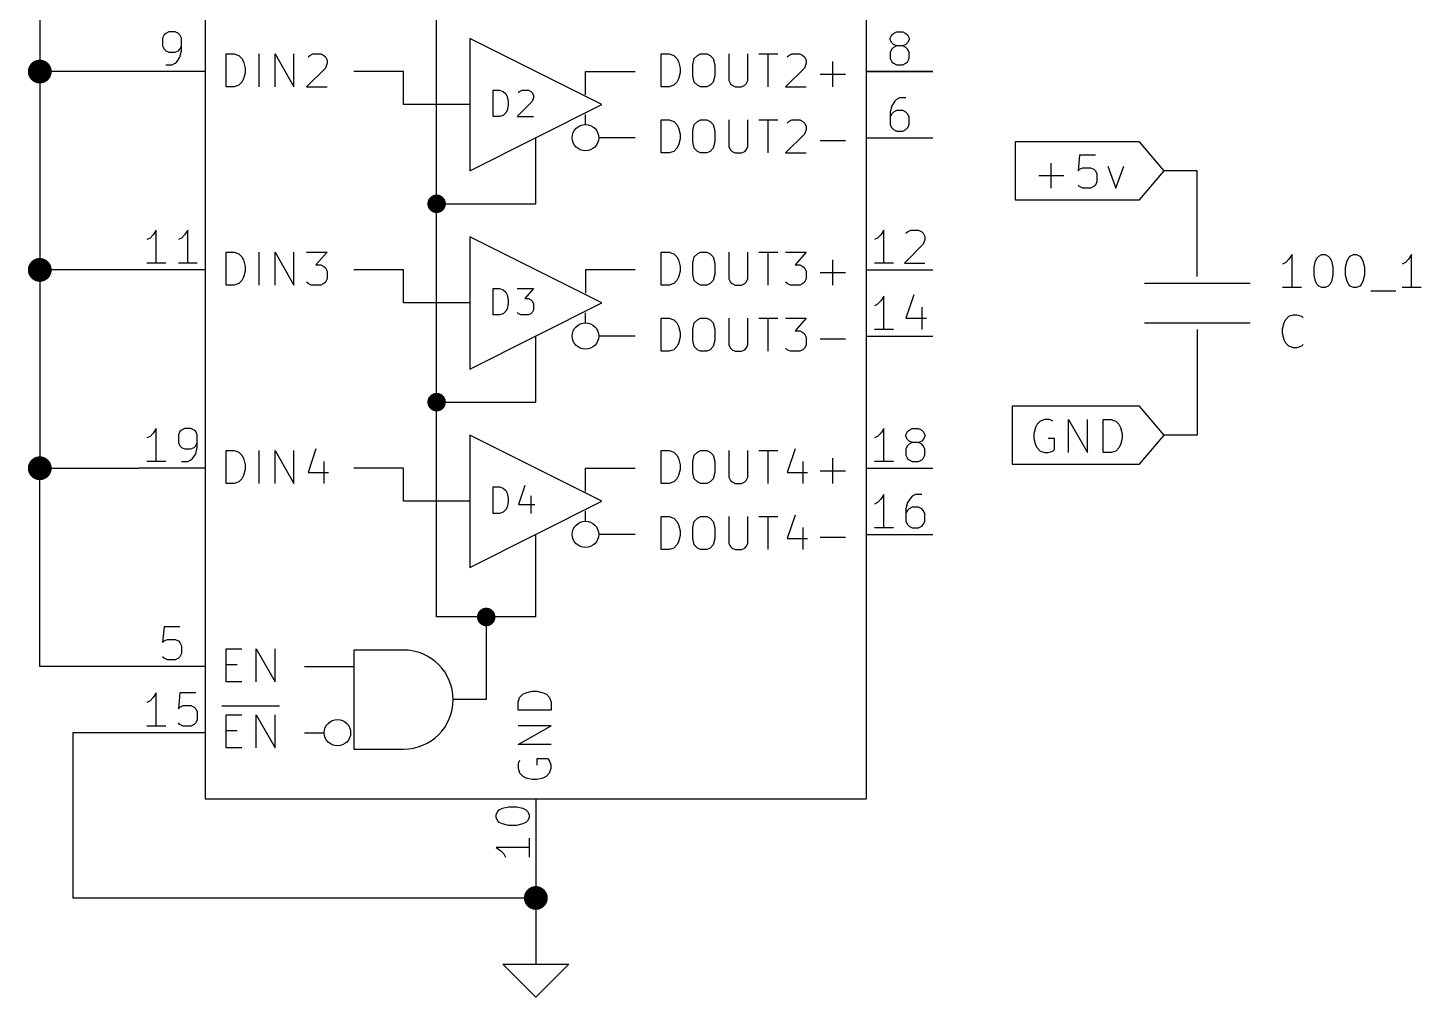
# Model space of a CAD drawing. Extents: x 0.4 to 16.1, y -11.3 to -0.4.
# Drawn here: x 1.682 to 3.788, y -6.3 to -4.834 of the extents above; entities that cross this region are included whole.
import ezdxf

# ---------------------------------------------------------------- set-up
doc = ezdxf.new("R2010")
doc.units = 0
doc.header["$MEASUREMENT"] = 0
for name, color, linetype in [('CYAN2', 4, 'CONTINUOUS'), ('GREEN3', 91, 'CONTINUOUS'), ('LYELLOW', 51, 'CONTINUOUS'), ('RED2', 1, 'CONTINUOUS'), ('RED3', 11, 'CONTINUOUS')]:
    doc.layers.add(name, color=color, linetype=linetype)

msp = doc.modelspace()

# ---------------------------------------------------------------- linework, layer by layer
at = {"layer": 'CYAN2', "linetype": 'CONTINUOUS'}
for p, q in [((1.9819, -4.9231), (1.9819, -4.8731)), ((1.9819, -4.8731), (1.9938, -4.8731)), ((1.9938, -4.8731), (2.0009, -4.8755)), ((2.0009, -4.8755), (2.0057, -4.8803)), ((2.0057, -4.8803), (2.0081, -4.885)), ((2.0081, -4.885), (2.0105, -4.8946)), ((2.0319, -4.9231), (2.0319, -4.8731)), ((2.0557, -4.9231), (2.0557, -4.8731)), ((2.0557, -4.8731), (2.0843, -4.9231)), ((2.0843, -4.9231), (2.0843, -4.8731)), ((2.1057, -4.8779), (2.1081, -4.8755)), ((2.1081, -4.8755), (2.1129, -4.8731)), ((2.1129, -4.8731), (2.1248, -4.8731)), ((2.1248, -4.8731), (2.1295, -4.8755)), ((2.1295, -4.8755), (2.1319, -4.8779)), ((2.1319, -4.8779), (2.1343, -4.8827)), ((2.1343, -4.8827), (2.1343, -4.8874)), ((2.6395, -4.9231), (2.6395, -4.8731)), ((2.6395, -4.8731), (2.6514, -4.8731)), ((2.6514, -4.8731), (2.6586, -4.8755)), ((2.6586, -4.8755), (2.6633, -4.8803)), ((2.6633, -4.8803), (2.6657, -4.885)), ((2.6657, -4.885), (2.6681, -4.8946)), ((2.6871, -4.8898), (2.6895, -4.8803)), ((2.6895, -4.8803), (2.6943, -4.8755)), ((2.6943, -4.8755), (2.699, -4.8731)), ((2.699, -4.8731), (2.7086, -4.8731)), ((2.7086, -4.8731), (2.7133, -4.8755)), ((2.7133, -4.8755), (2.7181, -4.8803)), ((2.7181, -4.8803), (2.7205, -4.8898)), ((2.7419, -4.8731), (2.7419, -4.9136)), ((2.7705, -4.9136), (2.7705, -4.8731)), ((2.7871, -4.8731), (2.8157, -4.8731)), ((2.8014, -4.9231), (2.8014, -4.8731)), ((2.83, -4.8779), (2.8324, -4.8755)), ((2.8324, -4.8755), (2.8371, -4.8731)), ((2.8371, -4.8731), (2.849, -4.8731)), ((2.849, -4.8731), (2.8538, -4.8755)), ((2.8538, -4.8755), (2.8562, -4.8779)), ((2.8562, -4.8779), (2.8586, -4.8827)), ((2.8586, -4.8827), (2.8586, -4.8874)), ((2.899, -4.9231), (2.899, -4.885)), ((2.0105, -4.9017), (2.0081, -4.9112)), ((2.0105, -4.8946), (2.0105, -4.9017)), ((2.1319, -4.8946), (2.1033, -4.9231)), ((2.1343, -4.8874), (2.1319, -4.8946)), ((2.6681, -4.9017), (2.6657, -4.9112)), ((2.6681, -4.8946), (2.6681, -4.9017)), ((2.6871, -4.9065), (2.6871, -4.8898)), ((2.6895, -4.916), (2.6871, -4.9065)), ((2.7205, -4.9065), (2.7181, -4.916)), ((2.7205, -4.8898), (2.7205, -4.9065)), ((2.8562, -4.8946), (2.8276, -4.9231)), ((2.8586, -4.8874), (2.8562, -4.8946)), ((2.88, -4.9041), (2.9181, -4.9041)), ((1.9938, -4.9231), (1.9819, -4.9231)), ((2.0009, -4.9208), (1.9938, -4.9231)), ((2.0057, -4.916), (2.0009, -4.9208)), ((2.0081, -4.9112), (2.0057, -4.916)), ((2.1033, -4.9231), (2.1343, -4.9231)), ((2.6514, -4.9231), (2.6395, -4.9231)), ((2.6586, -4.9208), (2.6514, -4.9231)), ((2.6633, -4.916), (2.6586, -4.9208)), ((2.6657, -4.9112), (2.6633, -4.916)), ((2.6943, -4.9208), (2.6895, -4.916)), ((2.699, -4.9231), (2.6943, -4.9208)), ((2.7086, -4.9231), (2.699, -4.9231)), ((2.7133, -4.9208), (2.7086, -4.9231)), ((2.7181, -4.916), (2.7133, -4.9208)), ((2.7419, -4.9136), (2.7443, -4.9184)), ((2.7443, -4.9184), (2.7467, -4.9208)), ((2.7467, -4.9208), (2.7514, -4.9231)), ((2.7514, -4.9231), (2.7609, -4.9231)), ((2.7609, -4.9231), (2.7657, -4.9208)), ((2.7657, -4.9208), (2.7681, -4.9184)), ((2.7681, -4.9184), (2.7705, -4.9136)), ((2.8276, -4.9231), (2.8586, -4.9231)), ((2.6395, -5.0231), (2.6395, -4.9731)), ((2.6395, -4.9731), (2.6514, -4.9731)), ((2.6514, -4.9731), (2.6586, -4.9755)), ((2.6586, -4.9755), (2.6633, -4.9803)), ((2.6633, -4.9803), (2.6657, -4.985)), ((2.6657, -4.985), (2.6681, -4.9946)), ((2.6871, -4.9898), (2.6895, -4.9803)), ((2.6871, -5.0065), (2.6871, -4.9898)), ((2.6895, -4.9803), (2.6943, -4.9755)), ((2.6943, -4.9755), (2.699, -4.9731)), ((2.699, -4.9731), (2.7086, -4.9731)), ((2.7086, -4.9731), (2.7133, -4.9755)), ((2.7133, -4.9755), (2.7181, -4.9803)), ((2.7181, -4.9803), (2.7205, -4.9898)), ((2.7205, -4.9898), (2.7205, -5.0065)), ((2.7419, -4.9731), (2.7419, -5.0136)), ((2.7705, -5.0136), (2.7705, -4.9731)), ((2.7871, -4.9731), (2.8157, -4.9731)), ((2.8014, -5.0231), (2.8014, -4.9731)), ((2.83, -4.9779), (2.8324, -4.9755)), ((2.8324, -4.9755), (2.8371, -4.9731)), ((2.8371, -4.9731), (2.849, -4.9731)), ((2.849, -4.9731), (2.8538, -4.9755)), ((2.8538, -4.9755), (2.8562, -4.9779)), ((2.8562, -4.9779), (2.8586, -4.9827)), ((2.8586, -4.9874), (2.8562, -4.9946)), ((2.8586, -4.9827), (2.8586, -4.9874)), ((2.6657, -5.0112), (2.6633, -5.016)), ((2.6681, -5.0017), (2.6657, -5.0112)), ((2.6681, -4.9946), (2.6681, -5.0017)), ((2.6895, -5.016), (2.6871, -5.0065)), ((2.7205, -5.0065), (2.7181, -5.016)), ((2.8562, -4.9946), (2.8276, -5.0231)), ((2.88, -5.0041), (2.9181, -5.0041)), ((2.6514, -5.0231), (2.6395, -5.0231)), ((2.6586, -5.0208), (2.6514, -5.0231)), ((2.6633, -5.016), (2.6586, -5.0208)), ((2.6943, -5.0208), (2.6895, -5.016)), ((2.699, -5.0231), (2.6943, -5.0208)), ((2.7086, -5.0231), (2.699, -5.0231)), ((2.7133, -5.0208), (2.7086, -5.0231)), ((2.7181, -5.016), (2.7133, -5.0208)), ((2.7419, -5.0136), (2.7443, -5.0184)), ((2.7443, -5.0184), (2.7467, -5.0208)), ((2.7467, -5.0208), (2.7514, -5.0231)), ((2.7514, -5.0231), (2.7609, -5.0231)), ((2.7609, -5.0231), (2.7657, -5.0208)), ((2.7657, -5.0208), (2.7681, -5.0184)), ((2.7681, -5.0184), (2.7705, -5.0136)), ((2.8276, -5.0231), (2.8586, -5.0231)), ((1.9819, -5.2231), (1.9819, -5.1731)), ((1.9819, -5.1731), (1.9938, -5.1731)), ((1.9938, -5.1731), (2.0009, -5.1755)), ((2.0009, -5.1755), (2.0057, -5.1803)), ((2.0057, -5.1803), (2.0081, -5.185)), ((2.0319, -5.2231), (2.0319, -5.1731)), ((2.0557, -5.2231), (2.0557, -5.1731)), ((2.0557, -5.1731), (2.0843, -5.2231)), ((2.0843, -5.2231), (2.0843, -5.1731)), ((2.1033, -5.1731), (2.1343, -5.1731)), ((2.1343, -5.1731), (2.1176, -5.1922)), ((2.6395, -5.2231), (2.6395, -5.1731)), ((2.6395, -5.1731), (2.6514, -5.1731)), ((2.6514, -5.1731), (2.6586, -5.1755)), ((2.6586, -5.1755), (2.6633, -5.1803)), ((2.6633, -5.1803), (2.6657, -5.185)), ((2.6871, -5.1898), (2.6895, -5.1803)), ((2.6895, -5.1803), (2.6943, -5.1755)), ((2.6943, -5.1755), (2.699, -5.1731)), ((2.699, -5.1731), (2.7086, -5.1731)), ((2.7086, -5.1731), (2.7133, -5.1755)), ((2.7133, -5.1755), (2.7181, -5.1803)), ((2.7181, -5.1803), (2.7205, -5.1898)), ((2.7419, -5.1731), (2.7419, -5.2136)), ((2.7705, -5.2136), (2.7705, -5.1731)), ((2.7871, -5.1731), (2.8157, -5.1731)), ((2.8014, -5.2231), (2.8014, -5.1731)), ((2.8276, -5.1731), (2.8586, -5.1731)), ((2.8586, -5.1731), (2.8419, -5.1922)), ((3.5932, -5.1768), (3.5884, -5.1839)), ((3.5932, -5.2268), (3.5932, -5.1768)), ((3.6289, -5.1863), (3.6313, -5.1816)), ((3.6313, -5.1816), (3.6337, -5.1792)), ((3.6337, -5.1792), (3.6384, -5.1768)), ((3.6384, -5.1768), (3.6432, -5.1768)), ((3.6432, -5.1768), (3.6479, -5.1792)), ((3.6479, -5.1792), (3.6503, -5.1816)), ((3.6503, -5.1816), (3.6527, -5.1863)), ((3.6765, -5.1863), (3.6789, -5.1816)), ((3.6789, -5.1816), (3.6813, -5.1792)), ((3.6813, -5.1792), (3.686, -5.1768)), ((3.686, -5.1768), (3.6908, -5.1768)), ((3.6908, -5.1768), (3.6956, -5.1792)), ((3.6956, -5.1792), (3.6979, -5.1816)), ((3.6979, -5.1816), (3.7003, -5.1863)), ((3.7741, -5.1768), (3.7694, -5.1839)), ((3.7741, -5.2268), (3.7741, -5.1768)), ((2.0081, -5.185), (2.0105, -5.1946)), ((2.0105, -5.2017), (2.0081, -5.2112)), ((2.0105, -5.1946), (2.0105, -5.2017)), ((2.1176, -5.1922), (2.1248, -5.1922)), ((2.1248, -5.1922), (2.1295, -5.1946)), ((2.1295, -5.1946), (2.1319, -5.1969)), ((2.1319, -5.1969), (2.1343, -5.2017)), ((2.1343, -5.2017), (2.1343, -5.2136)), ((2.6657, -5.185), (2.6681, -5.1946)), ((2.6681, -5.2017), (2.6657, -5.2112)), ((2.6681, -5.1946), (2.6681, -5.2017)), ((2.6871, -5.2065), (2.6871, -5.1898)), ((2.7205, -5.1898), (2.7205, -5.2065)), ((2.8419, -5.1922), (2.849, -5.1922)), ((2.849, -5.1922), (2.8538, -5.1946)), ((2.8538, -5.1946), (2.8562, -5.1969)), ((2.8562, -5.1969), (2.8586, -5.2017)), ((2.8586, -5.2017), (2.8586, -5.2136)), ((2.899, -5.2231), (2.899, -5.185)), ((3.5837, -5.1887), (3.5789, -5.1911)), ((3.5884, -5.1839), (3.5837, -5.1887)), ((3.6265, -5.1959), (3.6289, -5.1863)), ((3.6265, -5.2078), (3.6265, -5.1959)), ((3.6527, -5.1863), (3.6551, -5.1959)), ((3.6551, -5.1959), (3.6551, -5.2078)), ((3.6741, -5.1959), (3.6765, -5.1863)), ((3.6741, -5.2078), (3.6741, -5.1959)), ((3.7003, -5.1863), (3.7027, -5.1959)), ((3.7027, -5.1959), (3.7027, -5.2078)), ((3.7646, -5.1887), (3.7599, -5.1911)), ((3.7694, -5.1839), (3.7646, -5.1887)), ((1.9938, -5.2231), (1.9819, -5.2231)), ((2.0009, -5.2208), (1.9938, -5.2231)), ((2.0057, -5.216), (2.0009, -5.2208)), ((2.0081, -5.2112), (2.0057, -5.216)), ((2.1057, -5.2208), (2.1033, -5.2184)), ((2.1105, -5.2231), (2.1057, -5.2208)), ((2.1248, -5.2231), (2.1105, -5.2231)), ((2.1295, -5.2208), (2.1248, -5.2231)), ((2.1319, -5.2184), (2.1295, -5.2208)), ((2.1343, -5.2136), (2.1319, -5.2184)), ((2.6514, -5.2231), (2.6395, -5.2231)), ((2.6586, -5.2208), (2.6514, -5.2231)), ((2.6633, -5.216), (2.6586, -5.2208)), ((2.6657, -5.2112), (2.6633, -5.216)), ((2.6895, -5.216), (2.6871, -5.2065)), ((2.6943, -5.2208), (2.6895, -5.216)), ((2.699, -5.2231), (2.6943, -5.2208)), ((2.7086, -5.2231), (2.699, -5.2231)), ((2.7133, -5.2208), (2.7086, -5.2231)), ((2.7181, -5.216), (2.7133, -5.2208)), ((2.7205, -5.2065), (2.7181, -5.216)), ((2.7419, -5.2136), (2.7443, -5.2184)), ((2.7443, -5.2184), (2.7467, -5.2208)), ((2.7467, -5.2208), (2.7514, -5.2231)), ((2.7514, -5.2231), (2.7609, -5.2231)), ((2.7609, -5.2231), (2.7657, -5.2208)), ((2.7657, -5.2208), (2.7681, -5.2184)), ((2.7681, -5.2184), (2.7705, -5.2136)), ((2.83, -5.2208), (2.8276, -5.2184)), ((2.8348, -5.2231), (2.83, -5.2208)), ((2.849, -5.2231), (2.8348, -5.2231)), ((2.8538, -5.2208), (2.849, -5.2231)), ((2.8562, -5.2184), (2.8538, -5.2208)), ((2.8586, -5.2136), (2.8562, -5.2184)), ((2.88, -5.2041), (2.9181, -5.2041)), ((3.6289, -5.2173), (3.6265, -5.2078)), ((3.6313, -5.222), (3.6289, -5.2173)), ((3.6337, -5.2244), (3.6313, -5.222)), ((3.6503, -5.222), (3.6479, -5.2244)), ((3.6527, -5.2173), (3.6503, -5.222)), ((3.6551, -5.2078), (3.6527, -5.2173)), ((3.6765, -5.2173), (3.6741, -5.2078)), ((3.6789, -5.222), (3.6765, -5.2173)), ((3.6813, -5.2244), (3.6789, -5.222)), ((3.6979, -5.222), (3.6956, -5.2244)), ((3.7003, -5.2173), (3.6979, -5.222)), ((3.7027, -5.2078), (3.7003, -5.2173)), ((3.6075, -5.2268), (3.5789, -5.2268)), ((3.6384, -5.2268), (3.6337, -5.2244)), ((3.6432, -5.2268), (3.6384, -5.2268)), ((3.6479, -5.2244), (3.6432, -5.2268)), ((3.686, -5.2268), (3.6813, -5.2244)), ((3.6908, -5.2268), (3.686, -5.2268)), ((3.6956, -5.2244), (3.6908, -5.2268)), ((3.7122, -5.2316), (3.7503, -5.2316)), ((3.7884, -5.2268), (3.7599, -5.2268)), ((2.6395, -5.3231), (2.6395, -5.2731)), ((2.6395, -5.2731), (2.6514, -5.2731)), ((2.6514, -5.2731), (2.6586, -5.2755)), ((2.6586, -5.2755), (2.6633, -5.2803)), ((2.6633, -5.2803), (2.6657, -5.285)), ((2.6657, -5.285), (2.6681, -5.2946)), ((2.6871, -5.2898), (2.6895, -5.2803)), ((2.6895, -5.2803), (2.6943, -5.2755)), ((2.6943, -5.2755), (2.699, -5.2731)), ((2.699, -5.2731), (2.7086, -5.2731)), ((2.7086, -5.2731), (2.7133, -5.2755)), ((2.7133, -5.2755), (2.7181, -5.2803)), ((2.7181, -5.2803), (2.7205, -5.2898)), ((2.7419, -5.2731), (2.7419, -5.3136)), ((2.7705, -5.3136), (2.7705, -5.2731)), ((2.7871, -5.2731), (2.8157, -5.2731)), ((2.8014, -5.3231), (2.8014, -5.2731)), ((2.8276, -5.2731), (2.8586, -5.2731)), ((2.8586, -5.2731), (2.8419, -5.2922)), ((3.5789, -5.2892), (3.5813, -5.2797)), ((3.5813, -5.2797), (3.5837, -5.2749)), ((3.5837, -5.2749), (3.5884, -5.2702)), ((3.5884, -5.2702), (3.5956, -5.2678)), ((3.5956, -5.2678), (3.6003, -5.2678)), ((3.6003, -5.2678), (3.6075, -5.2702)), ((3.6075, -5.2702), (3.6099, -5.2726)), ((2.6681, -5.3017), (2.6657, -5.3112)), ((2.6681, -5.2946), (2.6681, -5.3017)), ((2.6871, -5.3065), (2.6871, -5.2898)), ((2.6895, -5.316), (2.6871, -5.3065)), ((2.7205, -5.3065), (2.7181, -5.316)), ((2.7205, -5.2898), (2.7205, -5.3065)), ((2.8419, -5.2922), (2.849, -5.2922)), ((2.849, -5.2922), (2.8538, -5.2946)), ((2.8538, -5.2946), (2.8562, -5.2969)), ((2.8562, -5.2969), (2.8586, -5.3017)), ((2.8586, -5.3017), (2.8586, -5.3136)), ((2.88, -5.3041), (2.9181, -5.3041)), ((3.5789, -5.2964), (3.5789, -5.2892)), ((3.5813, -5.3059), (3.5789, -5.2964)), ((3.5837, -5.3107), (3.5813, -5.3059)), ((2.6514, -5.3231), (2.6395, -5.3231)), ((2.6586, -5.3208), (2.6514, -5.3231)), ((2.6633, -5.316), (2.6586, -5.3208)), ((2.6657, -5.3112), (2.6633, -5.316)), ((2.6943, -5.3208), (2.6895, -5.316)), ((2.699, -5.3231), (2.6943, -5.3208)), ((2.7086, -5.3231), (2.699, -5.3231)), ((2.7133, -5.3208), (2.7086, -5.3231)), ((2.7181, -5.316), (2.7133, -5.3208)), ((2.7419, -5.3136), (2.7443, -5.3184)), ((2.7443, -5.3184), (2.7467, -5.3208)), ((2.7467, -5.3208), (2.7514, -5.3231)), ((2.7514, -5.3231), (2.7609, -5.3231)), ((2.7609, -5.3231), (2.7657, -5.3208)), ((2.7657, -5.3208), (2.7681, -5.3184)), ((2.7681, -5.3184), (2.7705, -5.3136)), ((2.83, -5.3208), (2.8276, -5.3184)), ((2.8348, -5.3231), (2.83, -5.3208)), ((2.849, -5.3231), (2.8348, -5.3231)), ((2.8538, -5.3208), (2.849, -5.3231)), ((2.8562, -5.3184), (2.8538, -5.3208)), ((2.8586, -5.3136), (2.8562, -5.3184)), ((3.5884, -5.3154), (3.5837, -5.3107)), ((3.5956, -5.3178), (3.5884, -5.3154)), ((3.6003, -5.3178), (3.5956, -5.3178)), ((3.6075, -5.3154), (3.6003, -5.3178)), ((3.6099, -5.313), (3.6075, -5.3154)), ((1.9819, -5.5231), (1.9819, -5.4731)), ((1.9819, -5.4731), (1.9938, -5.4731)), ((1.9938, -5.4731), (2.0009, -5.4755)), ((2.0009, -5.4755), (2.0057, -5.4803)), ((2.0319, -5.5231), (2.0319, -5.4731)), ((2.0557, -5.5231), (2.0557, -5.4731)), ((2.0557, -5.4731), (2.0843, -5.5231)), ((2.0843, -5.5231), (2.0843, -5.4731)), ((2.1176, -5.4708), (2.1057, -5.5065)), ((2.6395, -5.5231), (2.6395, -5.4731)), ((2.6395, -5.4731), (2.6514, -5.4731)), ((2.6514, -5.4731), (2.6586, -5.4755)), ((2.6586, -5.4755), (2.6633, -5.4803)), ((2.6895, -5.4803), (2.6943, -5.4755)), ((2.6943, -5.4755), (2.699, -5.4731)), ((2.699, -5.4731), (2.7086, -5.4731)), ((2.7086, -5.4731), (2.7133, -5.4755)), ((2.7133, -5.4755), (2.7181, -5.4803)), ((2.7419, -5.4731), (2.7419, -5.5136)), ((2.7705, -5.5136), (2.7705, -5.4731)), ((2.7871, -5.4731), (2.8157, -5.4731)), ((2.8014, -5.5231), (2.8014, -5.4731)), ((2.8419, -5.4708), (2.83, -5.5065)), ((2.0057, -5.4803), (2.0081, -5.485)), ((2.0081, -5.485), (2.0105, -5.4946)), ((2.0105, -5.4946), (2.0105, -5.5017)), ((2.1295, -5.4898), (2.1295, -5.5231)), ((2.6633, -5.4803), (2.6657, -5.485)), ((2.6657, -5.485), (2.6681, -5.4946)), ((2.6681, -5.4946), (2.6681, -5.5017)), ((2.6871, -5.4898), (2.6895, -5.4803)), ((2.6871, -5.5065), (2.6871, -5.4898)), ((2.7181, -5.4803), (2.7205, -5.4898)), ((2.7205, -5.4898), (2.7205, -5.5065)), ((2.8538, -5.4898), (2.8538, -5.5231)), ((2.899, -5.5231), (2.899, -5.485)), ((2.0057, -5.516), (2.0009, -5.5208)), ((2.0081, -5.5112), (2.0057, -5.516)), ((2.0105, -5.5017), (2.0081, -5.5112)), ((2.1057, -5.5065), (2.1367, -5.5065)), ((2.6633, -5.516), (2.6586, -5.5208)), ((2.6657, -5.5112), (2.6633, -5.516)), ((2.6681, -5.5017), (2.6657, -5.5112)), ((2.6895, -5.516), (2.6871, -5.5065)), ((2.6943, -5.5208), (2.6895, -5.516)), ((2.7181, -5.516), (2.7133, -5.5208)), ((2.7205, -5.5065), (2.7181, -5.516)), ((2.7419, -5.5136), (2.7443, -5.5184)), ((2.7443, -5.5184), (2.7467, -5.5208)), ((2.7657, -5.5208), (2.7681, -5.5184)), ((2.7681, -5.5184), (2.7705, -5.5136)), ((2.83, -5.5065), (2.8609, -5.5065)), ((2.88, -5.5041), (2.9181, -5.5041)), ((1.9938, -5.5231), (1.9819, -5.5231)), ((2.0009, -5.5208), (1.9938, -5.5231)), ((2.6514, -5.5231), (2.6395, -5.5231)), ((2.6586, -5.5208), (2.6514, -5.5231)), ((2.699, -5.5231), (2.6943, -5.5208)), ((2.7086, -5.5231), (2.699, -5.5231)), ((2.7133, -5.5208), (2.7086, -5.5231)), ((2.7467, -5.5208), (2.7514, -5.5231)), ((2.7514, -5.5231), (2.7609, -5.5231)), ((2.7609, -5.5231), (2.7657, -5.5208)), ((2.6395, -5.6231), (2.6395, -5.5731)), ((2.6395, -5.5731), (2.6514, -5.5731)), ((2.6514, -5.5731), (2.6586, -5.5755)), ((2.6586, -5.5755), (2.6633, -5.5803)), ((2.6633, -5.5803), (2.6657, -5.585)), ((2.6871, -5.5898), (2.6895, -5.5803)), ((2.6895, -5.5803), (2.6943, -5.5755)), ((2.6943, -5.5755), (2.699, -5.5731)), ((2.699, -5.5731), (2.7086, -5.5731)), ((2.7086, -5.5731), (2.7133, -5.5755)), ((2.7133, -5.5755), (2.7181, -5.5803)), ((2.7181, -5.5803), (2.7205, -5.5898)), ((2.7419, -5.5731), (2.7419, -5.6136)), ((2.7705, -5.6136), (2.7705, -5.5731)), ((2.7871, -5.5731), (2.8157, -5.5731)), ((2.8014, -5.6231), (2.8014, -5.5731)), ((2.8419, -5.5708), (2.83, -5.6065)), ((2.6657, -5.585), (2.6681, -5.5946)), ((2.6681, -5.6017), (2.6657, -5.6112)), ((2.6681, -5.5946), (2.6681, -5.6017)), ((2.6871, -5.6065), (2.6871, -5.5898)), ((2.7205, -5.5898), (2.7205, -5.6065)), ((2.8538, -5.5898), (2.8538, -5.6231)), ((2.6514, -5.6231), (2.6395, -5.6231)), ((2.6586, -5.6208), (2.6514, -5.6231)), ((2.6633, -5.616), (2.6586, -5.6208)), ((2.6657, -5.6112), (2.6633, -5.616)), ((2.6895, -5.616), (2.6871, -5.6065)), ((2.6943, -5.6208), (2.6895, -5.616)), ((2.699, -5.6231), (2.6943, -5.6208)), ((2.7086, -5.6231), (2.699, -5.6231)), ((2.7133, -5.6208), (2.7086, -5.6231)), ((2.7181, -5.616), (2.7133, -5.6208)), ((2.7205, -5.6065), (2.7181, -5.616)), ((2.7419, -5.6136), (2.7443, -5.6184)), ((2.7443, -5.6184), (2.7467, -5.6208)), ((2.7467, -5.6208), (2.7514, -5.6231)), ((2.7514, -5.6231), (2.7609, -5.6231)), ((2.7609, -5.6231), (2.7657, -5.6208)), ((2.7657, -5.6208), (2.7681, -5.6184)), ((2.7681, -5.6184), (2.7705, -5.6136)), ((2.83, -5.6065), (2.8609, -5.6065)), ((2.88, -5.6041), (2.9181, -5.6041)), ((1.9819, -5.8231), (1.9819, -5.7731)), ((1.9819, -5.7731), (2.0057, -5.7731)), ((2.0271, -5.8231), (2.0271, -5.7731)), ((2.0271, -5.7731), (2.0557, -5.8231)), ((2.0557, -5.8231), (2.0557, -5.7731)), ((1.9819, -5.7969), (1.9986, -5.7969)), ((2.0057, -5.8231), (1.9819, -5.8231)), ((2.4231, -5.8538), (2.4255, -5.8467)), ((2.4231, -5.8657), (2.4231, -5.8538)), ((2.4255, -5.8467), (2.4303, -5.8419)), ((2.4303, -5.8419), (2.435, -5.8395)), ((2.435, -5.8395), (2.4446, -5.8371)), ((2.4446, -5.8371), (2.4517, -5.8371)), ((2.4517, -5.8371), (2.4612, -5.8395)), ((2.4612, -5.8395), (2.466, -5.8419)), ((2.466, -5.8419), (2.4708, -5.8467)), ((2.4708, -5.8467), (2.4731, -5.8538)), ((2.4731, -5.8538), (2.4731, -5.8657)), ((1.975, -5.8593), (2.0626, -5.8593)), ((1.9819, -5.9231), (1.9819, -5.8731)), ((1.9819, -5.8731), (2.0057, -5.8731)), ((2.0271, -5.9231), (2.0271, -5.8731)), ((2.0271, -5.8731), (2.0557, -5.9231)), ((2.0557, -5.9231), (2.0557, -5.8731)), ((2.4731, -5.8657), (2.4231, -5.8657)), ((1.9819, -5.8969), (1.9986, -5.8969)), ((2.4231, -5.9181), (2.4731, -5.8895)), ((2.4731, -5.8895), (2.4231, -5.8895)), ((2.4731, -5.9181), (2.4231, -5.9181)), ((2.0057, -5.9231), (1.9819, -5.9231)), ((2.4684, -5.9395), (2.4517, -5.9395)), ((2.4517, -5.9395), (2.4517, -5.949)), ((2.4708, -5.9419), (2.4684, -5.9395)), ((2.4255, -5.9419), (2.4231, -5.9467)), ((2.4231, -5.9467), (2.4231, -5.9538)), ((2.4231, -5.9538), (2.4255, -5.9609)), ((2.4255, -5.9609), (2.4303, -5.9657)), ((2.466, -5.9657), (2.4708, -5.9609)), ((2.4731, -5.949), (2.4708, -5.9419)), ((2.4708, -5.9609), (2.4731, -5.9538)), ((2.4731, -5.9538), (2.4731, -5.949)), ((2.4303, -5.9657), (2.435, -5.9681)), ((2.435, -5.9681), (2.4446, -5.9705)), ((2.4446, -5.9705), (2.4517, -5.9705)), ((2.4517, -5.9705), (2.4612, -5.9681)), ((2.4612, -5.9681), (2.466, -5.9657))]:
    msp.add_line(p, q, dxfattribs=at)
at = {"layer": 'GREEN3', "linetype": 'CONTINUOUS'}
for p, q in [((1.7, -4.2), (1.7, -4.9)), ((1.85, -4.9), (1.7, -4.9)), ((1.7, -4.9), (1.7, -5.2)), ((3.05, -4.9), (2.95, -4.9)), ((3.45, -5.05), (3.4, -5.05)), ((3.45, -5.1), (3.45, -5.05)), ((1.7, -5.2), (1.7, -5.5)), ((1.85, -5.2), (1.7, -5.2)), ((3.45, -5.4), (3.45, -5.45)), ((3.45, -5.45), (3.4, -5.45)), ((1.7, -5.5), (1.85, -5.5)), ((1.7, -5.8), (1.7, -5.5)), ((1.85, -5.8), (1.7, -5.8)), ((1.85, -5.9), (1.75, -5.9)), ((1.75, -5.9), (1.75, -6.15)), ((2.45, -6.1), (2.45, -6.15)), ((1.75, -6.15), (2.45, -6.15)), ((2.45, -6.15), (2.45, -6.2))]:
    msp.add_line(p, q, dxfattribs=at)
at = {"layer": 'GREEN3', "const_width": 0.018}
for points in [[(1.691, -4.9, 1), (1.709, -4.9, 1)], [(1.691, -5.2, 1), (1.709, -5.2, 1)], [(1.691, -5.5, 1), (1.709, -5.5, 1)], [(2.441, -6.15, 1), (2.459, -6.15, 1)]]:
    msp.add_lwpolyline(points, format="xyb", close=True, dxfattribs=at)
at = {"layer": 'LYELLOW', "linetype": 'CONTINUOUS'}
for p, q in [((1.95, -4.4), (1.95, -6)), ((2.95, -6), (2.95, -4.4)), ((1.95, -6), (2.95, -6))]:
    msp.add_line(p, q, dxfattribs=at)
at = {"layer": 'RED2', "linetype": 'CONTINUOUS'}
for p, q in [((1.95, -4.4), (1.95, -6)), ((2.95, -6), (2.95, -4.4)), ((2.3, -5.725), (2.3, -4.8)), ((2.35, -4.85), (2.35, -5.05)), ((2.55, -4.95), (2.35, -4.85)), ((1.95, -4.9), (1.85, -4.9)), ((2.25, -4.9), (2.175, -4.9)), ((2.25, -4.95), (2.25, -4.9)), ((2.525, -4.935), (2.525, -4.9)), ((2.525, -4.9), (2.6, -4.9)), ((2.95, -4.9), (3.05, -4.9)), ((2.3855, -4.9682), (2.3855, -4.9282)), ((2.3855, -4.9282), (2.395, -4.9282)), ((2.395, -4.9282), (2.4007, -4.9301)), ((2.4255, -4.9301), (2.4293, -4.9282)), ((2.4293, -4.9282), (2.4388, -4.9282)), ((2.4388, -4.9282), (2.4426, -4.9301)), ((2.35, -4.95), (2.25, -4.95)), ((2.35, -5.05), (2.55, -4.95)), ((2.4007, -4.9301), (2.4045, -4.9339)), ((2.4045, -4.9339), (2.4064, -4.9377)), ((2.4064, -4.9377), (2.4083, -4.9453)), ((2.4083, -4.9453), (2.4083, -4.951)), ((2.4445, -4.9453), (2.4217, -4.9682)), ((2.4236, -4.932), (2.4255, -4.9301)), ((2.4426, -4.9301), (2.4445, -4.932)), ((2.4445, -4.932), (2.4464, -4.9358)), ((2.4464, -4.9396), (2.4445, -4.9453)), ((2.4464, -4.9358), (2.4464, -4.9396)), ((2.395, -4.9682), (2.3855, -4.9682)), ((2.4007, -4.9663), (2.395, -4.9682)), ((2.4045, -4.9625), (2.4007, -4.9663)), ((2.4064, -4.9587), (2.4045, -4.9625)), ((2.4083, -4.951), (2.4064, -4.9587)), ((2.4217, -4.9682), (2.4464, -4.9682)), ((2.525, -4.98), (2.525, -4.965)), ((2.45, -5.1), (2.45, -5)), ((2.6, -5), (2.545, -5)), ((2.95, -5), (3.05, -5)), ((3.3625, -5.0062), (3.1749, -5.0062)), ((3.1749, -5.0062), (3.1749, -5.05)), ((3.4, -5.05), (3.3625, -5.0062)), ((3.2721, -5.0264), (3.2697, -5.0502)), ((3.2959, -5.0264), (3.2721, -5.0264)), ((3.1749, -5.05), (3.1749, -5.0938)), ((3.2292, -5.0764), (3.2292, -5.0383)), ((3.2697, -5.0502), (3.2721, -5.0478)), ((3.2721, -5.0478), (3.2768, -5.0454)), ((3.2768, -5.0454), (3.2887, -5.0454)), ((3.2887, -5.0454), (3.2935, -5.0478)), ((3.2935, -5.0478), (3.2959, -5.0502)), ((3.2959, -5.0502), (3.2983, -5.0549)), ((3.2983, -5.0549), (3.2983, -5.0669)), ((3.3149, -5.043), (3.3268, -5.0764)), ((3.3268, -5.0764), (3.3387, -5.043)), ((3.3625, -5.0938), (3.4, -5.05)), ((3.2102, -5.0573), (3.2483, -5.0573)), ((3.2721, -5.074), (3.2697, -5.0716)), ((3.2768, -5.0764), (3.2721, -5.074)), ((3.2887, -5.0764), (3.2768, -5.0764)), ((3.2935, -5.074), (3.2887, -5.0764)), ((3.2959, -5.0716), (3.2935, -5.074)), ((3.2983, -5.0669), (3.2959, -5.0716)), ((3.1749, -5.0938), (3.3625, -5.0938)), ((2.3, -5.1), (2.45, -5.1)), ((3.45, -5.21), (3.45, -5.1)), ((2.35, -5.15), (2.35, -5.35)), ((2.55, -5.25), (2.35, -5.15)), ((1.95, -5.2), (1.85, -5.2)), ((2.25, -5.2), (2.175, -5.2)), ((2.25, -5.25), (2.25, -5.2)), ((2.6, -5.2), (2.525, -5.2)), ((2.525, -5.2), (2.525, -5.235)), ((2.95, -5.2), (3.05, -5.2)), ((3.37, -5.22), (3.53, -5.22)), ((2.3855, -5.2682), (2.3855, -5.2282)), ((2.3855, -5.2282), (2.395, -5.2282)), ((2.395, -5.2282), (2.4007, -5.2301)), ((2.4007, -5.2301), (2.4045, -5.2339)), ((2.4045, -5.2339), (2.4064, -5.2377)), ((2.4064, -5.2377), (2.4083, -5.2453)), ((2.4217, -5.2282), (2.4464, -5.2282)), ((2.4464, -5.2282), (2.4331, -5.2434)), ((2.4331, -5.2434), (2.4388, -5.2434)), ((2.4388, -5.2434), (2.4426, -5.2453)), ((2.35, -5.25), (2.25, -5.25)), ((2.35, -5.35), (2.55, -5.25)), ((2.4045, -5.2625), (2.4007, -5.2663)), ((2.4064, -5.2587), (2.4045, -5.2625)), ((2.4083, -5.251), (2.4064, -5.2587)), ((2.4083, -5.2453), (2.4083, -5.251)), ((2.4236, -5.2663), (2.4217, -5.2644)), ((2.4426, -5.2453), (2.4445, -5.2472)), ((2.4445, -5.2644), (2.4426, -5.2663)), ((2.4445, -5.2472), (2.4464, -5.251)), ((2.4464, -5.2606), (2.4445, -5.2644)), ((2.4464, -5.251), (2.4464, -5.2606)), ((2.525, -5.28), (2.525, -5.265)), ((2.395, -5.2682), (2.3855, -5.2682)), ((2.4007, -5.2663), (2.395, -5.2682)), ((2.4274, -5.2682), (2.4236, -5.2663)), ((2.4388, -5.2682), (2.4274, -5.2682)), ((2.4426, -5.2663), (2.4388, -5.2682)), ((3.37, -5.28), (3.53, -5.28)), ((2.45, -5.4), (2.45, -5.3)), ((2.6, -5.3), (2.545, -5.3)), ((2.95, -5.3), (3.05, -5.3)), ((3.45, -5.29), (3.45, -5.4)), ((2.3, -5.4), (2.45, -5.4)), ((3.3625, -5.4062), (3.1701, -5.4062)), ((3.1701, -5.4062), (3.1701, -5.45)), ((3.4, -5.45), (3.3625, -5.4062)), ((3.2078, -5.4335), (3.2054, -5.4383)), ((3.2126, -5.4288), (3.2078, -5.4335)), ((3.2197, -5.4264), (3.2126, -5.4288)), ((3.2268, -5.4264), (3.2197, -5.4264)), ((3.2316, -5.4288), (3.2268, -5.4264)), ((3.2554, -5.4764), (3.2554, -5.4264)), ((3.2554, -5.4264), (3.284, -5.4764)), ((3.284, -5.4764), (3.284, -5.4264)), ((3.3078, -5.4764), (3.3078, -5.4264)), ((3.3078, -5.4264), (3.3197, -5.4264)), ((3.3197, -5.4264), (3.3268, -5.4288)), ((3.3268, -5.4288), (3.3316, -5.4335)), ((3.3316, -5.4335), (3.334, -5.4383)), ((2.35, -5.45), (2.35, -5.65)), ((2.55, -5.55), (2.35, -5.45)), ((3.1701, -5.45), (3.1701, -5.4938)), ((3.2054, -5.4383), (3.203, -5.4478)), ((3.203, -5.4478), (3.203, -5.4549)), ((3.203, -5.4549), (3.2054, -5.4645)), ((3.234, -5.4549), (3.2245, -5.4549)), ((3.234, -5.4716), (3.234, -5.4549)), ((3.334, -5.4383), (3.3364, -5.4478)), ((3.3364, -5.4549), (3.334, -5.4645)), ((3.3364, -5.4478), (3.3364, -5.4549)), ((3.3625, -5.4938), (3.4, -5.45)), ((3.2054, -5.4645), (3.2078, -5.4692)), ((3.2078, -5.4692), (3.2126, -5.474)), ((3.2126, -5.474), (3.2197, -5.4764)), ((3.2197, -5.4764), (3.2245, -5.4764)), ((3.2245, -5.4764), (3.2316, -5.474)), ((3.2316, -5.474), (3.234, -5.4716)), ((3.3197, -5.4764), (3.3078, -5.4764)), ((3.3268, -5.474), (3.3197, -5.4764)), ((3.3316, -5.4692), (3.3268, -5.474)), ((3.334, -5.4645), (3.3316, -5.4692)), ((3.1701, -5.4938), (3.3625, -5.4938)), ((1.95, -5.5), (1.85, -5.5)), ((2.25, -5.5), (2.175, -5.5)), ((2.25, -5.55), (2.25, -5.5)), ((2.525, -5.535), (2.525, -5.5)), ((2.525, -5.5), (2.6, -5.5)), ((2.95, -5.5), (3.05, -5.5)), ((2.3855, -5.5682), (2.3855, -5.5282)), ((2.3855, -5.5282), (2.395, -5.5282)), ((2.395, -5.5282), (2.4007, -5.5301)), ((2.4007, -5.5301), (2.4045, -5.5339)), ((2.4045, -5.5339), (2.4064, -5.5377)), ((2.4064, -5.5377), (2.4083, -5.5453)), ((2.4331, -5.5263), (2.4236, -5.5549)), ((2.35, -5.55), (2.25, -5.55)), ((2.35, -5.65), (2.55, -5.55)), ((2.4064, -5.5587), (2.4045, -5.5625)), ((2.4083, -5.551), (2.4064, -5.5587)), ((2.4083, -5.5453), (2.4083, -5.551)), ((2.4236, -5.5549), (2.4483, -5.5549)), ((2.4426, -5.5415), (2.4426, -5.5682)), ((2.395, -5.5682), (2.3855, -5.5682)), ((2.4007, -5.5663), (2.395, -5.5682)), ((2.4045, -5.5625), (2.4007, -5.5663)), ((2.525, -5.58), (2.525, -5.565)), ((2.45, -5.725), (2.45, -5.6)), ((2.6, -5.6), (2.545, -5.6)), ((2.95, -5.6), (3.05, -5.6)), ((2.35, -5.725), (2.3, -5.725)), ((2.45, -5.725), (2.35, -5.725)), ((2.375, -5.725), (2.375, -5.85)), ((2.25, -5.775), (2.175, -5.775)), ((2.175, -5.775), (2.175, -5.925)), ((1.95, -5.8), (1.85, -5.8)), ((2.1, -5.8), (2.175, -5.8)), ((2.35, -5.85), (2.325, -5.85)), ((2.375, -5.85), (2.35, -5.85)), ((1.95, -5.9), (1.85, -5.9)), ((2.1, -5.9), (2.13, -5.9)), ((2.175, -5.925), (2.25, -5.925)), ((1.95, -6), (2.95, -6)), ((2.45, -6), (2.45, -6.1)), ((2.45, -6.2), (2.45, -6.25)), ((2.45, -6.3), (2.4, -6.25)), ((2.4, -6.25), (2.45, -6.25)), ((2.45, -6.25), (2.5, -6.25)), ((2.5, -6.25), (2.45, -6.3))]:
    msp.add_line(p, q, dxfattribs=at)
at = {"layer": 'RED2', "const_width": 0.014}
for points in [[(2.293, -5.1, 1), (2.307, -5.1, 1)], [(2.293, -5.4, 1), (2.307, -5.4, 1)], [(2.368, -5.725, 1), (2.382, -5.725, 1)]]:
    msp.add_lwpolyline(points, format="xyb", close=True, dxfattribs=at)
at = {"layer": 'RED2'}
for centre in [(2.525, -5), (2.525, -5.3), (2.525, -5.6), (2.15, -5.9)]:
    msp.add_circle(centre, 0.02, dxfattribs=at)
msp.add_arc((2.25, -5.85), 0.075, -90, 90, dxfattribs=at)
at = {"layer": 'RED3', "linetype": 'CONTINUOUS'}
for p, q in [((1.8881, -4.8446), (1.8857, -4.8494)), ((1.8905, -4.8423), (1.8881, -4.8446)), ((1.8952, -4.8399), (1.8905, -4.8423)), ((1.9048, -4.8399), (1.8952, -4.8399)), ((1.9095, -4.8423), (1.9048, -4.8399)), ((1.9119, -4.8446), (1.9095, -4.8423)), ((1.9143, -4.8494), (1.9119, -4.8446)), ((2.9857, -4.8494), (2.9881, -4.8446)), ((2.9881, -4.8446), (2.9905, -4.8423)), ((2.9905, -4.8423), (2.9952, -4.8399)), ((2.9952, -4.8399), (3.0048, -4.8399)), ((3.0048, -4.8399), (3.0095, -4.8423)), ((3.0095, -4.8423), (3.0119, -4.8446)), ((3.0119, -4.8446), (3.0143, -4.8494)), ((1.8857, -4.8494), (1.8857, -4.8613)), ((1.8857, -4.8613), (1.8881, -4.8661)), ((1.9119, -4.8661), (1.9143, -4.8613)), ((1.9143, -4.8684), (1.9143, -4.8494)), ((2.9857, -4.8518), (2.9857, -4.8494)), ((2.9881, -4.8565), (2.9857, -4.8518)), ((2.9905, -4.8589), (2.9881, -4.8565)), ((2.9905, -4.8637), (2.9881, -4.8661)), ((2.9952, -4.8613), (2.9905, -4.8589)), ((2.9952, -4.8613), (2.9905, -4.8637)), ((3.0048, -4.8613), (2.9952, -4.8613)), ((3.0095, -4.8589), (3.0048, -4.8613)), ((3.0095, -4.8637), (3.0048, -4.8613)), ((3.0119, -4.8565), (3.0095, -4.8589)), ((3.0119, -4.8661), (3.0095, -4.8637)), ((3.0143, -4.8518), (3.0119, -4.8565)), ((3.0143, -4.8494), (3.0143, -4.8518)), ((1.8881, -4.8661), (1.8905, -4.8684)), ((1.8905, -4.8684), (1.8952, -4.8708)), ((1.8952, -4.8708), (1.9048, -4.8708)), ((1.9048, -4.8708), (1.9095, -4.8684)), ((1.9048, -4.8875), (1.9071, -4.8851)), ((1.9071, -4.8851), (1.9119, -4.878)), ((1.9095, -4.8684), (1.9119, -4.8661)), ((1.9119, -4.878), (1.9143, -4.8684)), ((2.9881, -4.8661), (2.9857, -4.8708)), ((2.9857, -4.8708), (2.9857, -4.8804)), ((2.9857, -4.8804), (2.9881, -4.8851)), ((2.9881, -4.8851), (2.9905, -4.8875)), ((3.0095, -4.8875), (3.0119, -4.8851)), ((3.0143, -4.8708), (3.0119, -4.8661)), ((3.0119, -4.8851), (3.0143, -4.8804)), ((3.0143, -4.8804), (3.0143, -4.8708)), ((1.8905, -4.8899), (1.9, -4.8899)), ((1.9, -4.8899), (1.9048, -4.8875)), ((2.9905, -4.8875), (2.9952, -4.8899)), ((2.9952, -4.8899), (3.0048, -4.8899)), ((3.0048, -4.8899), (3.0095, -4.8875)), ((2.9929, -4.9446), (2.9881, -4.9518)), ((2.9952, -4.9423), (2.9929, -4.9446)), ((3, -4.9399), (2.9952, -4.9423)), ((3.0095, -4.9399), (3, -4.9399)), ((2.9881, -4.9518), (2.9857, -4.9613)), ((2.9857, -4.9613), (2.9857, -4.9804)), ((2.9881, -4.9637), (2.9857, -4.9684)), ((2.9905, -4.9613), (2.9881, -4.9637)), ((2.9952, -4.9589), (2.9905, -4.9613)), ((3.0048, -4.9589), (2.9952, -4.9589)), ((3.0095, -4.9613), (3.0048, -4.9589)), ((3.0119, -4.9637), (3.0095, -4.9613)), ((3.0143, -4.9684), (3.0119, -4.9637)), ((3.0143, -4.9804), (3.0143, -4.9684)), ((2.9857, -4.9804), (2.9881, -4.9851)), ((2.9881, -4.9851), (2.9905, -4.9875)), ((2.9905, -4.9875), (2.9952, -4.9899)), ((2.9952, -4.9899), (3.0048, -4.9899)), ((3.0048, -4.9899), (3.0095, -4.9875)), ((3.0095, -4.9875), (3.0119, -4.9851)), ((3.0119, -4.9851), (3.0143, -4.9804)), ((1.8667, -5.1518), (1.8619, -5.1542)), ((1.8714, -5.147), (1.8667, -5.1518)), ((1.8762, -5.1399), (1.8714, -5.147)), ((1.8762, -5.1899), (1.8762, -5.1399)), ((1.9143, -5.1518), (1.9095, -5.1542)), ((1.919, -5.147), (1.9143, -5.1518)), ((1.9238, -5.1399), (1.919, -5.147)), ((1.9238, -5.1899), (1.9238, -5.1399)), ((2.9667, -5.1518), (2.9619, -5.1542)), ((2.9714, -5.147), (2.9667, -5.1518)), ((2.9762, -5.1399), (2.9714, -5.147)), ((2.9762, -5.1899), (2.9762, -5.1399)), ((3.0095, -5.1446), (3.0119, -5.1423)), ((3.0119, -5.1423), (3.0167, -5.1399)), ((3.0167, -5.1399), (3.0286, -5.1399)), ((3.0286, -5.1399), (3.0333, -5.1423)), ((3.0333, -5.1423), (3.0357, -5.1446)), ((3.0357, -5.1446), (3.0381, -5.1494)), ((3.0381, -5.1542), (3.0357, -5.1613)), ((3.0381, -5.1494), (3.0381, -5.1542)), ((3.0357, -5.1613), (3.0071, -5.1899)), ((1.8905, -5.1899), (1.8619, -5.1899)), ((1.9381, -5.1899), (1.9095, -5.1899)), ((2.9905, -5.1899), (2.9619, -5.1899)), ((3.0071, -5.1899), (3.0381, -5.1899)), ((2.9762, -5.2399), (2.9714, -5.247)), ((2.9762, -5.2899), (2.9762, -5.2399)), ((3.0214, -5.2375), (3.0095, -5.2732)), ((2.9667, -5.2518), (2.9619, -5.2542)), ((2.9714, -5.247), (2.9667, -5.2518)), ((3.0333, -5.2565), (3.0333, -5.2899)), ((3.0095, -5.2732), (3.0405, -5.2732)), ((2.9905, -5.2899), (2.9619, -5.2899)), ((1.8667, -5.4518), (1.8619, -5.4542)), ((1.8714, -5.447), (1.8667, -5.4518)), ((1.8762, -5.4399), (1.8714, -5.447)), ((1.8762, -5.4899), (1.8762, -5.4399)), ((1.9119, -5.4446), (1.9095, -5.4494)), ((1.9095, -5.4494), (1.9095, -5.4613)), ((1.9143, -5.4423), (1.9119, -5.4446)), ((1.919, -5.4399), (1.9143, -5.4423)), ((1.9286, -5.4399), (1.919, -5.4399)), ((1.9333, -5.4423), (1.9286, -5.4399)), ((1.9357, -5.4446), (1.9333, -5.4423)), ((1.9381, -5.4494), (1.9357, -5.4446)), ((1.9381, -5.4684), (1.9381, -5.4494)), ((2.9667, -5.4518), (2.9619, -5.4542)), ((2.9714, -5.447), (2.9667, -5.4518)), ((2.9762, -5.4399), (2.9714, -5.447)), ((2.9762, -5.4899), (2.9762, -5.4399)), ((3.0095, -5.4494), (3.0119, -5.4446)), ((3.0095, -5.4518), (3.0095, -5.4494)), ((3.0119, -5.4565), (3.0095, -5.4518)), ((3.0119, -5.4446), (3.0143, -5.4423)), ((3.0143, -5.4423), (3.019, -5.4399)), ((3.019, -5.4399), (3.0286, -5.4399)), ((3.0286, -5.4399), (3.0333, -5.4423)), ((3.0333, -5.4423), (3.0357, -5.4446)), ((3.0357, -5.4446), (3.0381, -5.4494)), ((3.0381, -5.4518), (3.0357, -5.4565)), ((3.0381, -5.4494), (3.0381, -5.4518)), ((1.9095, -5.4613), (1.9119, -5.4661)), ((1.9119, -5.4661), (1.9143, -5.4684)), ((1.9143, -5.4684), (1.919, -5.4708)), ((1.919, -5.4708), (1.9286, -5.4708)), ((1.9286, -5.4708), (1.9333, -5.4684)), ((1.9333, -5.4684), (1.9357, -5.4661)), ((1.9357, -5.4661), (1.9381, -5.4613)), ((1.9357, -5.478), (1.9381, -5.4684)), ((3.0119, -5.4661), (3.0095, -5.4708)), ((3.0095, -5.4708), (3.0095, -5.4804)), ((3.0143, -5.4589), (3.0119, -5.4565)), ((3.0143, -5.4637), (3.0119, -5.4661)), ((3.019, -5.4613), (3.0143, -5.4589)), ((3.019, -5.4613), (3.0143, -5.4637)), ((3.0286, -5.4613), (3.019, -5.4613)), ((3.0333, -5.4589), (3.0286, -5.4613)), ((3.0333, -5.4637), (3.0286, -5.4613)), ((3.0357, -5.4565), (3.0333, -5.4589)), ((3.0357, -5.4661), (3.0333, -5.4637)), ((3.0381, -5.4708), (3.0357, -5.4661)), ((3.0381, -5.4804), (3.0381, -5.4708)), ((1.8905, -5.4899), (1.8619, -5.4899)), ((1.9143, -5.4899), (1.9238, -5.4899)), ((1.9238, -5.4899), (1.9286, -5.4875)), ((1.9286, -5.4875), (1.9309, -5.4851)), ((1.9309, -5.4851), (1.9357, -5.478)), ((2.9905, -5.4899), (2.9619, -5.4899)), ((3.0095, -5.4804), (3.0119, -5.4851)), ((3.0119, -5.4851), (3.0143, -5.4875)), ((3.0143, -5.4875), (3.019, -5.4899)), ((3.019, -5.4899), (3.0286, -5.4899)), ((3.0286, -5.4899), (3.0333, -5.4875)), ((3.0333, -5.4875), (3.0357, -5.4851)), ((3.0357, -5.4851), (3.0381, -5.4804)), ((2.9762, -5.5399), (2.9714, -5.547)), ((2.9762, -5.5899), (2.9762, -5.5399)), ((3.0238, -5.5399), (3.019, -5.5423)), ((3.0333, -5.5399), (3.0238, -5.5399)), ((2.9667, -5.5518), (2.9619, -5.5542)), ((2.9714, -5.547), (2.9667, -5.5518)), ((3.0119, -5.5518), (3.0095, -5.5613)), ((3.0167, -5.5446), (3.0119, -5.5518)), ((3.019, -5.5589), (3.0143, -5.5613)), ((3.019, -5.5423), (3.0167, -5.5446)), ((3.0286, -5.5589), (3.019, -5.5589)), ((3.0333, -5.5613), (3.0286, -5.5589)), ((3.0095, -5.5613), (3.0095, -5.5804)), ((3.0119, -5.5637), (3.0095, -5.5684)), ((3.0095, -5.5804), (3.0119, -5.5851)), ((3.0143, -5.5613), (3.0119, -5.5637)), ((3.0357, -5.5637), (3.0333, -5.5613)), ((3.0381, -5.5684), (3.0357, -5.5637)), ((3.0357, -5.5851), (3.0381, -5.5804)), ((3.0381, -5.5804), (3.0381, -5.5684)), ((2.9905, -5.5899), (2.9619, -5.5899)), ((3.0119, -5.5851), (3.0143, -5.5875)), ((3.0143, -5.5875), (3.019, -5.5899)), ((3.019, -5.5899), (3.0286, -5.5899)), ((3.0286, -5.5899), (3.0333, -5.5875)), ((3.0333, -5.5875), (3.0357, -5.5851)), ((1.8881, -5.7399), (1.8857, -5.7637)), ((1.9119, -5.7399), (1.8881, -5.7399)), ((1.8857, -5.7637), (1.8881, -5.7613)), ((1.8881, -5.7613), (1.8929, -5.7589)), ((1.8929, -5.7589), (1.9048, -5.7589)), ((1.9048, -5.7589), (1.9095, -5.7613)), ((1.9095, -5.7613), (1.9119, -5.7637)), ((1.9119, -5.7637), (1.9143, -5.7684)), ((1.9143, -5.7684), (1.9143, -5.7804)), ((1.8881, -5.7875), (1.8857, -5.7851)), ((1.8929, -5.7899), (1.8881, -5.7875)), ((1.9048, -5.7899), (1.8929, -5.7899)), ((1.9095, -5.7875), (1.9048, -5.7899)), ((1.9119, -5.7851), (1.9095, -5.7875)), ((1.9143, -5.7804), (1.9119, -5.7851)), ((1.8667, -5.8518), (1.8619, -5.8542)), ((1.8714, -5.847), (1.8667, -5.8518)), ((1.8762, -5.8399), (1.8714, -5.847)), ((1.8762, -5.8899), (1.8762, -5.8399)), ((1.9119, -5.8399), (1.9095, -5.8637)), ((1.9357, -5.8399), (1.9119, -5.8399)), ((1.9095, -5.8637), (1.9119, -5.8613)), ((1.9119, -5.8613), (1.9167, -5.8589)), ((1.9167, -5.8589), (1.9286, -5.8589)), ((1.9286, -5.8589), (1.9333, -5.8613)), ((1.9333, -5.8613), (1.9357, -5.8637)), ((1.9357, -5.8637), (1.9381, -5.8684)), ((1.9381, -5.8684), (1.9381, -5.8804)), ((1.8905, -5.8899), (1.8619, -5.8899)), ((1.9119, -5.8875), (1.9095, -5.8851)), ((1.9167, -5.8899), (1.9119, -5.8875)), ((1.9286, -5.8899), (1.9167, -5.8899)), ((1.9333, -5.8875), (1.9286, -5.8899)), ((1.9357, -5.8851), (1.9333, -5.8875)), ((1.9381, -5.8804), (1.9357, -5.8851)), ((2.3899, -6.0238), (2.3923, -6.019)), ((2.3899, -6.0286), (2.3899, -6.0238)), ((2.3923, -6.019), (2.3946, -6.0167)), ((2.3946, -6.0167), (2.3994, -6.0143)), ((2.3994, -6.0143), (2.4089, -6.0119)), ((2.4089, -6.0119), (2.4208, -6.0119)), ((2.4208, -6.0119), (2.4304, -6.0143)), ((2.4304, -6.0143), (2.4351, -6.0167)), ((2.4351, -6.0167), (2.4375, -6.019)), ((2.4375, -6.019), (2.4399, -6.0238)), ((2.4399, -6.0238), (2.4399, -6.0286)), ((2.3923, -6.0333), (2.3899, -6.0286)), ((2.3946, -6.0357), (2.3923, -6.0333)), ((2.3994, -6.0381), (2.3946, -6.0357)), ((2.4089, -6.0405), (2.3994, -6.0381)), ((2.4208, -6.0405), (2.4089, -6.0405)), ((2.4304, -6.0381), (2.4208, -6.0405)), ((2.4351, -6.0357), (2.4304, -6.0381)), ((2.4375, -6.0333), (2.4351, -6.0357)), ((2.4399, -6.0286), (2.4375, -6.0333)), ((2.4399, -6.0595), (2.4399, -6.0881)), ((2.4399, -6.0738), (2.3899, -6.0738)), ((2.3899, -6.0738), (2.397, -6.0786)), ((2.397, -6.0786), (2.4018, -6.0833)), ((2.4018, -6.0833), (2.4042, -6.0881))]:
    msp.add_line(p, q, dxfattribs=at)

doc.saveas('drawing.dxf')
